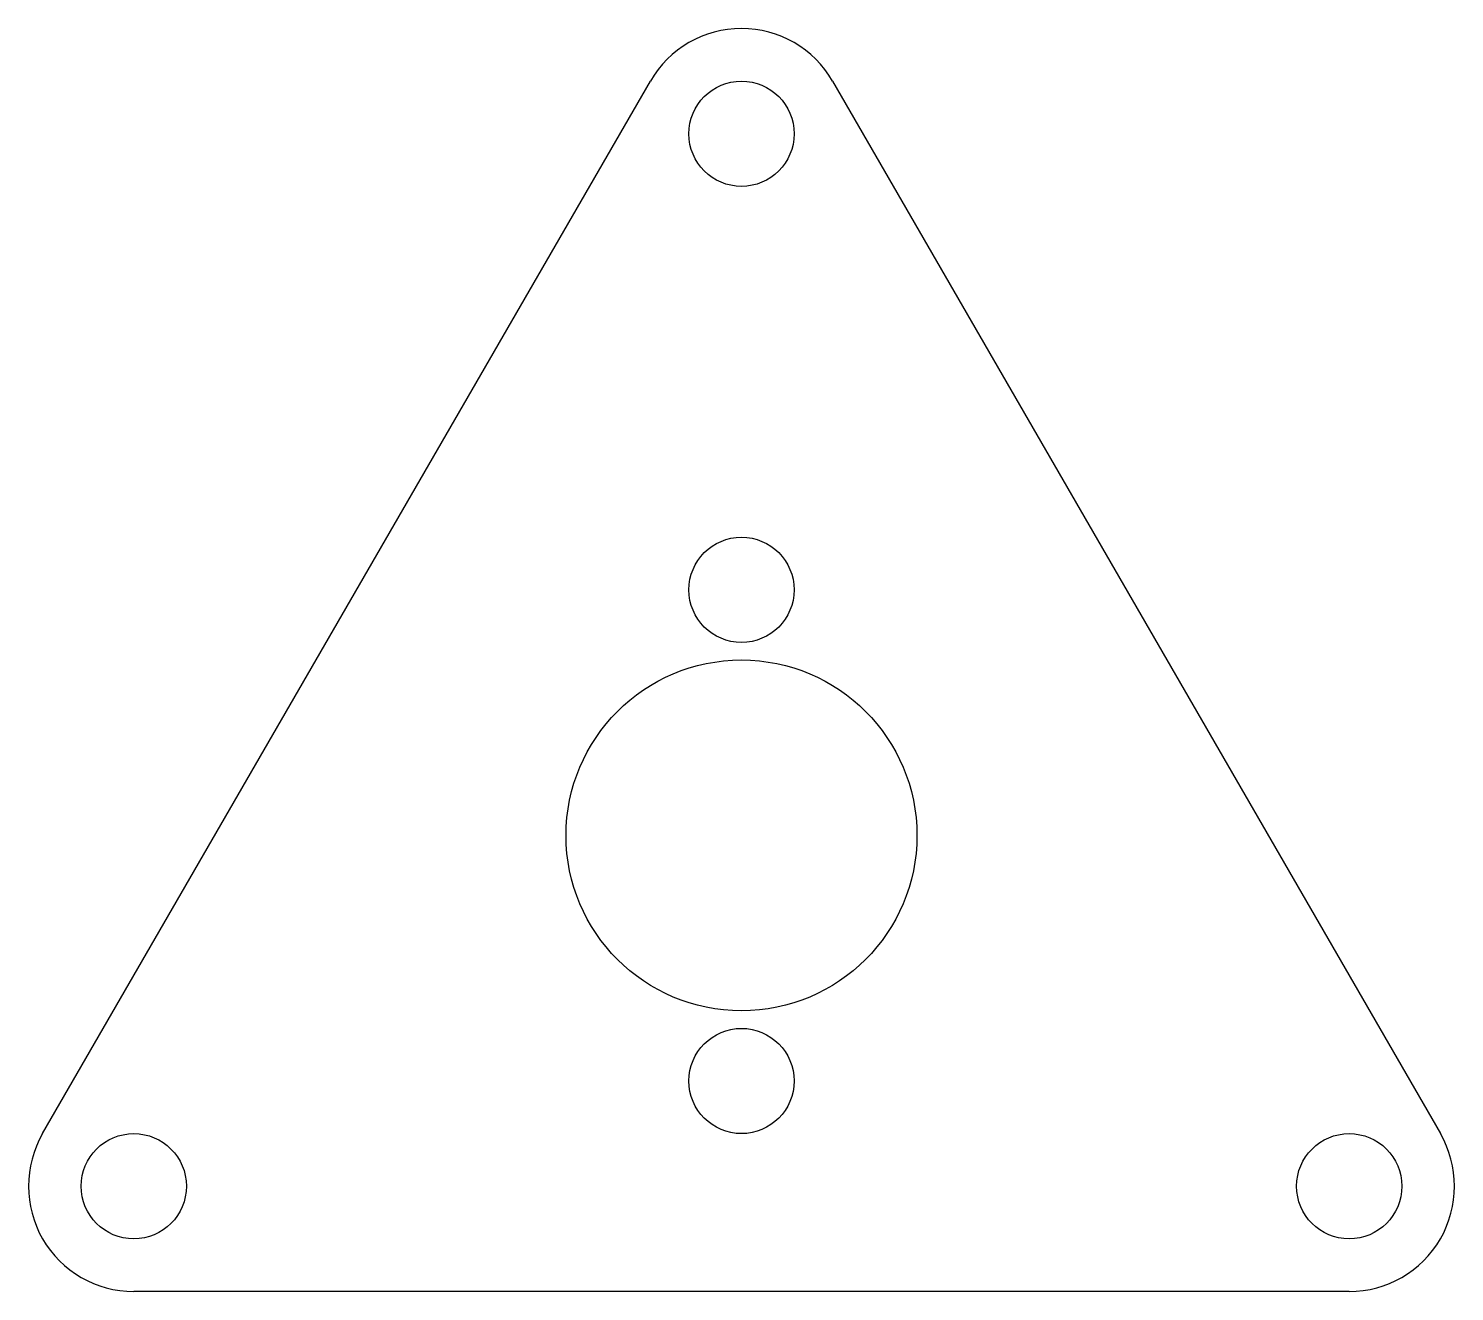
# Model space of a CAD drawing. Header units: millimetres. Extents: x -20.3 to 20.3, y -13 to 23.
import ezdxf

# ---------------------------------------------------------------- set-up
doc = ezdxf.new("R2010")
doc.units = ezdxf.units.MM

msp = doc.modelspace()

# ---------------------------------------------------------------- linework, layer by layer
at = {"color": 7, "linetype": 'Continuous', "lineweight": 25}
for p, q in [((-19.919, -8.5), (-2.598, 21.5)), ((2.598, 21.5), (19.919, -8.5)), ((17.321, -13), (-17.321, -13))]:
    msp.add_line(p, q, dxfattribs=at)
for centre, radius in [((0, 20), 1.5), ((0, 7), 1.5), ((0, 0), 5), ((0, -7), 1.5), ((-17.321, -10), 1.5), ((17.321, -10), 1.5)]:
    msp.add_circle(centre, radius, dxfattribs=at)
for centre, start, end in [((0, 20), 30, 150), ((-17.321, -10), 150, 270), ((17.321, -10), 270, 30)]:
    msp.add_arc(centre, 3, start, end, dxfattribs=at)

doc.saveas('drawing.dxf')
